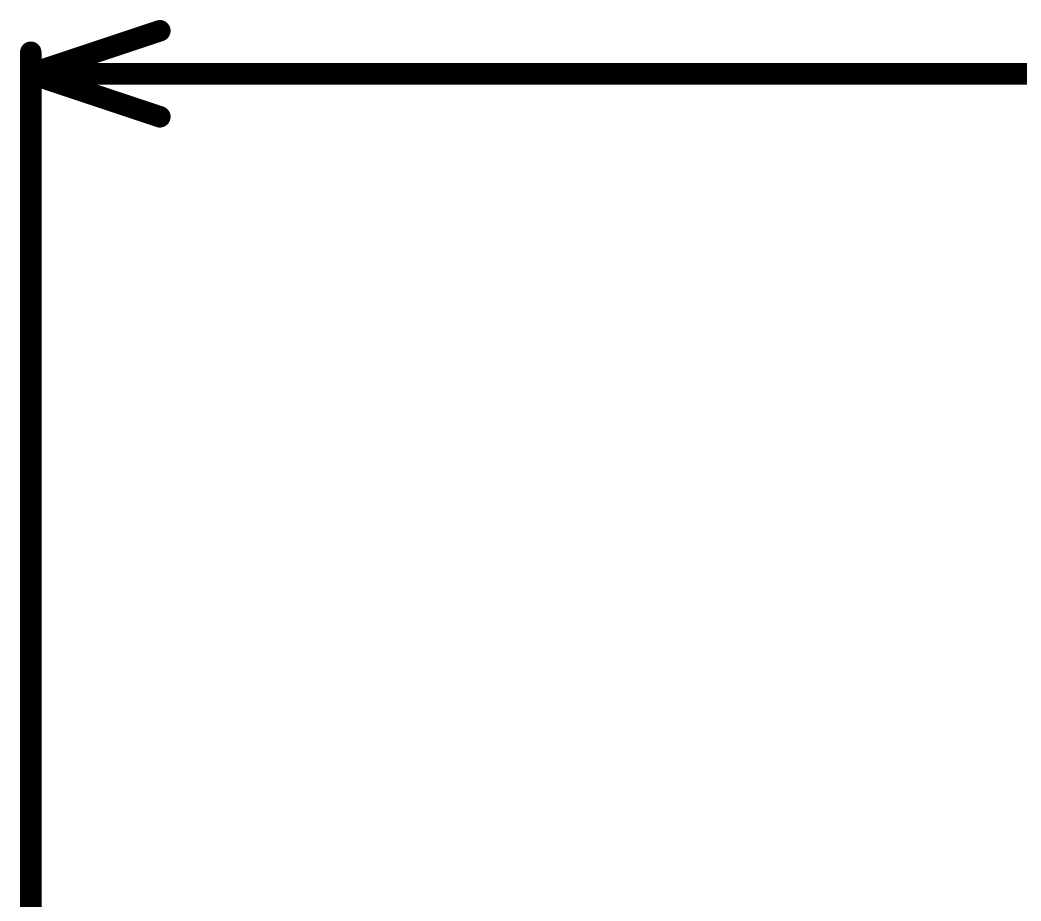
# Model space of a CAD drawing. Header units: inches. Extents: x -46 to 312, y 0 to 111.
# Drawn here: x -44.09 to -32.27, y 50.43 to 60.83 of the extents above; entities that cross this region are included whole.
import ezdxf

# ---------------------------------------------------------------- set-up
doc = ezdxf.new("R2010")
doc.units = ezdxf.units.IN
doc.layers.add('Draft and Dimension', color=6, linetype='Continuous')

msp = doc.modelspace()

# ---------------------------------------------------------------- linework, layer by layer
at = {"layer": 'Draft and Dimension', "const_width": 0.254}
for points in [[(-43.96199742, 60.198), (-42.43799741999999, 60.706)], [(-43.96199742, 44.35561105999999), (-43.96199742, 60.45199999999999)], [(-43.96199742, 60.198), (-24.74521086, 60.198)], [(-43.96199742, 60.198), (-42.43799741999999, 59.69)]]:
    msp.add_lwpolyline(points, dxfattribs=at)
at = {"layer": 'Draft and Dimension', "const_width": 0.127}
for points in [[(-42.50149741999999, 60.706, 1), (-42.37449742, 60.706, 1)], [(-44.02549741999999, 60.45199999999999, 1), (-43.89849742, 60.45199999999999, 1)], [(-44.02549741999999, 60.198, 1), (-43.89849742, 60.198, 1)], [(-44.02549741999999, 60.198, 1), (-43.89849742, 60.198, 1)], [(-44.02549741999999, 60.198, 1), (-43.89849742, 60.198, 1)], [(-42.50149741999999, 59.69, 1), (-42.37449742, 59.69, 1)]]:
    msp.add_lwpolyline(points, format="xyb", close=True, dxfattribs=at)

doc.saveas('drawing.dxf')
